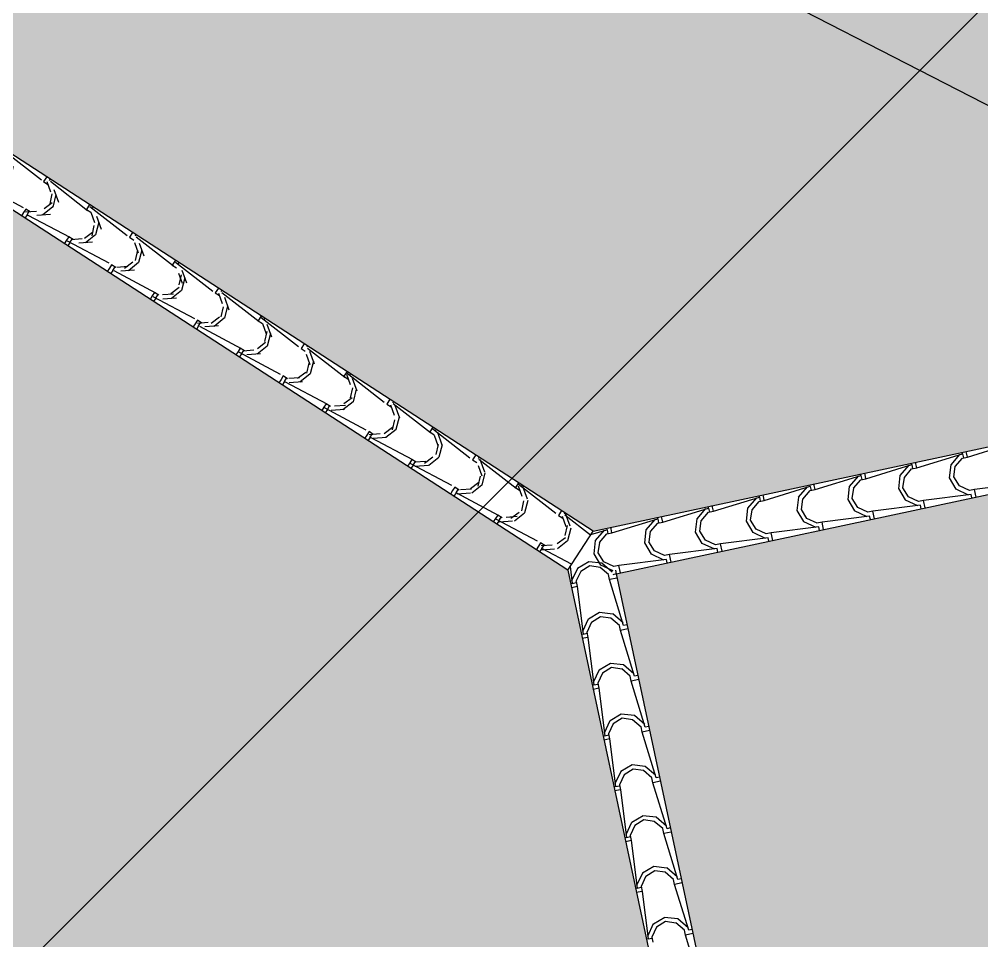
# Model space of a CAD drawing. Header units: millimetres. Extents: x 648844 to 649530, y 1246379 to 1246752.
# Drawn here: x 649071.558 to 649074.655, y 1246532.163 to 1246535.128 of the extents above; entities that cross this region are included whole.
import ezdxf

# ---------------------------------------------------------------- set-up
doc = ezdxf.new("R2010")
doc.units = ezdxf.units.MM
doc.header["$LTSCALE"] = 20
doc.header["$MEASUREMENT"] = 0
doc.layers.get('0').update_dxf_attribs({"linetype": 'CONTINUOUS'})
for name, color, linetype in [('acera', 8, 'CONTINUOUS'), ('CONT-MNR2', 9, 'CONTINUOUS'), ('TECHO', 30, 'CONTINUOUS')]:
    doc.layers.add(name, color=color, linetype=linetype)

# ---------------------------------------------------------------- blocks, each defined once
blk = doc.blocks.new('*U3741')
at = {"layer": 'CONT-MNR2', "elevation": 36, "flags": 128}
blk.add_lwpolyline([(646392.4855413722, 1246784.350317302), (646390.3784718635, 1246785.436631527), (646388.3450061505, 1246786.483386612), (646386.447155964, 1246787.458744965), (646384.746933035, 1246788.330868997), (646383.3063490943, 1246789.067921116), (646382.1874158726, 1246789.638063733), (646381.4521451013, 1246790.009459257), (646381.1625485109, 1246790.150270097), (646380.9567972773, 1246790.200960272), (646380.769670043, 1246790.222222081), (646380.5550226645, 1246790.241431963), (646380.2870414704, 1246790.255120489), (646379.9761708743, 1246790.265866037), (646379.6306538583, 1246790.310116758), (646379.295369419, 1246790.386241443), (646378.5240456621, 1246790.569135576), (646377.3984075037, 1246790.845443798), (646376.0001798607, 1246791.201810748), (646374.41108765, 1246791.624881065)], dxfattribs=at)
blk = doc.blocks.new('TEJA45')
at = {"layer": 'TECHO'}
for p, q in [((-3.618164910221822, 0.8119195882518788), (-3.518912458876123, 0.9300770978834194)), ((-3.518865109162199, 0.9300667888338054), (-3.522432168753198, 0.933633848424801)), ((-3.518865109162228, 0.9300667888337877), (-3.509412505711325, 0.9206141853828846)), ((-3.511775656573924, 0.9182510345201713), (-3.499959902260294, 0.9300667888337983)), ((-3.306169896513282, 0.9536920293157962), (-3.424327406144826, 0.8544395779700977)), ((-3.530861399734214, 0.8802904329595833), (-3.524953476243887, 0.9240087892122979)), ((-3.516489708325459, 0.8829947965161828), (-3.511763441063081, 0.918442005792933)), ((-3.511776022456154, 0.8425981969055734), (-3.530681245673541, 0.8804085627928195)), ((-3.502139469723382, 0.8522564720081682), (-3.516318383446141, 0.8829775089103755)), ((-3.473990418695976, 0.8237293961773489), (-3.511800784583222, 0.8426346193947367)), ((-3.471447450350816, 0.8380651689696457), (-3.502168487253023, 0.8522440826924047)), ((-3.436022991562787, 0.8426460836249312), (-3.471470200839534, 0.8379198163625574)), ((-3.424339074653325, 0.8544459612266415), (-3.436154828966956, 0.8426302069130145)), ((-3.406913548124315, 0.8370204346977168), (-3.42433907465319, 0.8544459612265918)), ((-3.736322630694765, 0.693762117648653), (-3.637070179349067, 0.8119196272801936)), ((-3.649019975290479, 0.7621320565275838), (-3.643112051800152, 0.8058504127802983)), ((-3.637022652298469, 0.8119092456975316), (-3.640589711889469, 0.8154763052885272)), ((-3.637022652298498, 0.8119092456975174), (-3.627570048847595, 0.8024566422466144)), ((-3.627570048847574, 0.8213618491484418), (-3.631137108438566, 0.8249289087394338)), ((-3.629933199710202, 0.8000934913838975), (-3.618117445396571, 0.8119092456975245)), ((-3.61811744539667, 0.8119092456975316), (-3.627570048847574, 0.8213618491484347)), ((-3.424327367116383, 0.8355343088429557), (-3.542484876747928, 0.7362818574972572)), ((-3.430350086447064, 0.8294995576763391), (-3.474068442699782, 0.8235916341860161)), ((-3.416366151575211, 0.8275678312468173), (-3.424339074653183, 0.8355407543247892)), ((-3.634647158939579, 0.7648383154281468), (-3.629920891677202, 0.800285524704897)), ((-3.629933552334919, 0.7244404656576862), (-3.648838775552306, 0.7622508315449323)), ((-3.620295878494325, 0.7341000088174248), (-3.634474792217084, 0.764821045719632)), ((-3.542484837719485, 0.7173765883701151), (-3.660642347351029, 0.6181241370244166)), ((-3.592148149943888, 0.705571866298591), (-3.629958515831134, 0.7244770895159789)), ((-3.589603913543165, 0.719908760199516), (-3.620324950445372, 0.734087673922275)), ((-3.554179472650858, 0.7244886330107718), (-3.589626681927605, 0.719762365748398)), ((-3.542496617789602, 0.7362884180903713), (-3.554312372103233, 0.7244726637767442)), ((-3.525071091260585, 0.7188628915614501), (-3.54249661778946, 0.7362884180903251)), ((-3.534523694711481, 0.7094102881105471), (-3.542496617789453, 0.7173832111885154)), ((-3.854480351167602, 0.5756046470455338), (-3.755227899821904, 0.6937621566770744)), ((-3.767178550847227, 0.6439736800919889), (-3.7612706273569, 0.6876920363447034)), ((-3.75518019543474, 0.6937517025612614), (-3.758747255025732, 0.697318762152257)), ((-3.755180195434768, 0.6937517025612472), (-3.745727591983865, 0.6842990991103441)), ((-3.752804609553827, 0.6466818343392049), (-3.74807834229145, 0.682129043615955)), ((-3.745727591983844, 0.703204306012168), (-3.749294651574829, 0.7067713656031565)), ((-3.748090742846479, 0.6819359482476237), (-3.736274988532848, 0.6937517025612507)), ((-3.736274988532941, 0.6937517025612578), (-3.745727591983844, 0.7032043060121609)), ((-3.548508462881806, 0.7113409821196583), (-3.592226819134524, 0.7054330586293354)), ((-3.748091082213669, 0.6062827344097776), (-3.766996305431057, 0.6440931002970238)), ((-3.738452287264877, 0.6159435456258606), (-3.752631200987636, 0.6466645825280679)), ((-3.863885135120121, 0.5850467628758977), (-3.867452194711113, 0.5886138224668898)), ((-3.66064230832248, 0.5992188678973811), (-3.778799817954024, 0.4999664165516826)), ((-3.710305881191765, 0.5874143364198297), (-3.748116247079011, 0.6063195596372175)), ((-3.707760376733852, 0.601752351428626), (-3.738481413636059, 0.6159312651513851)), ((-3.666666839313869, 0.59318240656334), (-3.710385195566587, 0.587274483073017)), ((-3.672335953740742, 0.6063311823963673), (-3.707783163017488, 0.6016049151339935)), ((-3.66065416092588, 0.618130874954101), (-3.67246991523951, 0.606315120640474)), ((-3.643228634396856, 0.6007053484251763), (-3.660654160925731, 0.6181308749540513)), ((-3.652681237847752, 0.5912527449742733), (-3.660654160925723, 0.5992256680522452)), ((-3.972638071640318, 0.4574471764425745), (-3.87338562029462, 0.5756046860741151)), ((-3.885337126403741, 0.5258153036581881), (-3.879429202913414, 0.5695336599109027)), ((-3.873337738571017, 0.5755941594249876), (-3.876904798162009, 0.5791612190159832)), ((-3.873337738571045, 0.5755941594249734), (-3.863885135120142, 0.5661415559740703)), ((-3.870962060168189, 0.5285253532493641), (-3.866235792905812, 0.5639725625261143)), ((-3.866248285982756, 0.5637784051113499), (-3.854432531669126, 0.5755941594249769)), ((-3.854432531669218, 0.5755941594249876), (-3.863885135120121, 0.5850467628758906)), ((-3.856608696035053, 0.497787082433458), (-3.870787609757812, 0.5285081193356653)), ((-3.86624861209242, 0.4881250031618727), (-3.885153835309808, 0.5259353690491189)), ((-3.825916839926194, 0.4835959426584964), (-3.856637876828401, 0.4977748563812554)), ((-3.778811704062157, 0.4999733318178308), (-3.790627458375788, 0.4881575775042037)), ((-3.761386177533133, 0.4825478052889061), (-3.778811704062008, 0.499973331817781)), ((-3.982042678256384, 0.4668892197396239), (-3.985609737847369, 0.4704562793306124)), ((-3.972590074805481, 0.4574366162887173), (-3.982042678256384, 0.4668892197396204)), ((-3.778799778925574, 0.481061147424537), (-3.896957288557118, 0.3818086960788385)), ((-3.828463612439649, 0.4692568065410647), (-3.866273978326895, 0.4881620297584526)), ((-3.784825215748612, 0.4750238310066557), (-3.82854357200133, 0.4691159075163327)), ((-3.790492434829723, 0.4881737317820871), (-3.825939644106469, 0.4834474645197133)), ((-3.770838780984036, 0.4730952018380066), (-3.778811704062001, 0.4810681249159714)), ((-4.090795792113177, 0.3392897058394375), (-3.991543340767478, 0.4574472154709781)), ((-4.00349570195975, 0.4076569272280004), (-3.997587778469423, 0.451375283480715)), ((-3.99149528170728, 0.4574366162887209), (-3.995062341298265, 0.4610036758797094)), ((-3.991495281707316, 0.4574366162886996), (-3.982042678256413, 0.4479840128377965)), ((-3.98911951078243, 0.4103688721604328), (-3.984393243520053, 0.445816081437183)), ((-3.984405829119034, 0.4456208619750761), (-3.972590074805403, 0.4574366162887031)), ((-3.984406141971199, 0.3699672719140104), (-4.003311365188587, 0.4077776378012565)), ((-3.974765104806004, 0.379630619242711), (-3.988944018528763, 0.4103516561449183)), ((-3.944073303117726, 0.3654395338879866), (-3.974794340019933, 0.3796184476107456)), ((-3.896969247198435, 0.3818157886815605), (-3.908785001512065, 0.3700000343679335)), ((-3.879543720669396, 0.3643902621526323), (-3.896969247198271, 0.3818157886815072)), ((-4.109652824843558, 0.3392790731524506), (-4.11321988443455, 0.3428461327434462)), ((-4.100200221392662, 0.3487316766033537), (-4.103767280983654, 0.3522987361943422)), ((-4.090747617941759, 0.3392790731524435), (-4.100200221392662, 0.3487316766033466)), ((-3.896957249528676, 0.3629034269516929), (-4.01511475916022, 0.2636509756059944)), ((-3.946621343687589, 0.3510992766623282), (-3.984431709574835, 0.3700044998797161)), ((-3.902983592182473, 0.3568652554500957), (-3.946701948435191, 0.3509573319597727)), ((-3.908648915917794, 0.3700162811679313), (-3.944096125194541, 0.3652900139055575)), ((-3.888996324120292, 0.3549376587017328), (-3.896969247198264, 0.3629105817797047)), ((-4.208953512586021, 0.2211322352363077), (-4.109701061240322, 0.3392897448678482)), ((-4.121654277516505, 0.2894985507923984), (-4.115746354026179, 0.333216907045113)), ((-4.109652824843586, 0.3392790731524329), (-4.100200221392683, 0.3298264697015298)), ((-4.107276961396558, 0.2922123910723933), (-4.10255069413418, 0.3276596003491434)), ((-4.102563372255311, 0.3274633188388023), (-4.09074761794168, 0.3392790731524293)), ((-4.10256367184995, 0.2518095406661018), (-4.121468895067338, 0.289619906553348)), ((-4.092921513576556, 0.2614741560511469), (-4.107100427299315, 0.2921951929533542)), ((-4.064779074935451, 0.2329417467835526), (-4.102589440822697, 0.2518469700009405)), ((-4.062229766308398, 0.247283125117093), (-4.092950803210606, 0.2614620388398521)), ((-4.026805397007671, 0.2518588305535268), (-4.062252606284417, 0.247132563291153)), ((-4.015126790334712, 0.2636582455452903), (-4.026942544648342, 0.2518424912316632)), ((-3.997701263805673, 0.246232719016362), (-4.015126790334548, 0.263658245545237)), ((-4.327111233058744, 0.1029747646333448), (-4.227858781713046, 0.2211322742648854)), ((-4.227810367979828, 0.2211215300161697), (-4.231377427570827, 0.2246885896071689)), ((-4.227810367979856, 0.2211215300161555), (-4.218357764528953, 0.2116689265652525)), ((-4.218357764528932, 0.2305741334670763), (-4.221924824119924, 0.2341411930580684)), ((-4.220720915391588, 0.2093057757025285), (-4.208905161077958, 0.2211215300161555)), ((-4.208905161078029, 0.2211215300161768), (-4.218357764528932, 0.2305741334670799)), ((-4.015114720131734, 0.2447457064788843), (-4.133272229763278, 0.1454932551331858)), ((-4.021141968616334, 0.2387066798935287), (-4.064860324869052, 0.2327987564032057)), ((-4.007153867256569, 0.2367801155654625), (-4.015126790334541, 0.2447530386434345)), ((-4.239812853073012, 0.1713401743586012), (-4.233904929582685, 0.2150585306113157)), ((-4.22543441201104, 0.1740559099816537), (-4.220708144748663, 0.2095031192584038)), ((-4.220721201728708, 0.1336518094182217), (-4.239626424946096, 0.1714621753054679)), ((-4.211077922346732, 0.1433176928587514), (-4.225256836069491, 0.1740387297609587)), ((-4.13327219073485, 0.1265879860060402), (-4.251429700366394, 0.02733553466034166)), ((-4.182936806183349, 0.1147842169048019), (-4.220747172070595, 0.1336894401221898)), ((-4.180386229499931, 0.1291267163465832), (-4.211107266402138, 0.1433056300693423)), ((-4.144961878098442, 0.1337013799390085), (-4.180409087375189, 0.1289751126766348)), ((-4.133284333470989, 0.14550070240902), (-4.14510008778462, 0.133684948095393)), ((-4.115858806941944, 0.1280751758800847), (-4.133284333470819, 0.1455007024089596)), ((-4.12531141039284, 0.1186225724291852), (-4.133284333470812, 0.1265954955071535)), ((-4.381066017177957, 0.06124925080029442), (-4.346016502185769, 0.1029748036619225)), ((-4.35797142862927, 0.05318179792661226), (-4.352063505138943, 0.09690015417932685)), ((-4.345967911116098, 0.1029639868798995), (-4.349534970707083, 0.106531046470888)), ((-4.345967911116134, 0.1029639868798853), (-4.336515307665231, 0.09351138342898224)), ((-4.336515307665202, 0.1124165903308096), (-4.340082367256187, 0.1159836499217981)), ((-4.338878458527866, 0.0911482325662547), (-4.327062704214235, 0.1029639868798817)), ((-4.327062704214299, 0.1029639868798995), (-4.336515307665202, 0.1124165903308025)), ((-4.139300345048383, 0.1205481043372068), (-4.183018701301101, 0.1146401808468838)), ((-4.381066017177965, 0.07500000000003837), (-4.381066017177972, -0.07499999999996376)), ((-4.343591862625289, 0.05589942889270816), (-4.338865595362911, 0.09134663816945832)), ((-4.338878731607451, 0.01549407817028481), (-4.357783954824839, 0.05330444405753099)), ((-4.329234331117675, 0.02516122966800793), (-4.343413244840434, 0.05588226657021522)), ((-4.30109453743124, -0.003373312973963039), (-4.338904903318486, 0.01553191024342482)), ((-4.30109453743124, 0.003373312974005671), (-4.338904903318486, -0.01553191024338219)), ((-4.298542692691456, 0.01097030757607342), (-4.329263729593663, 0.02514922129883246)), ((-4.257458721482493, -0.002389528778763861), (-4.301177077735211, 0.003518394711559125)), ((-4.257458721483125, 0.002389528780526007), (-4.301177077735844, -0.003518394709796979)), ((-4.263118359186514, 0.01554392932484205), (-4.29856556846326, 0.01081766206246826)), ((-4.251441876607267, 0.02734315927274977), (-4.263257630920897, 0.01552740495912275)), ((-4.234016350078214, 0.009917632743814409), (-4.251441876607089, 0.02734315927269293)), ((-4.243468953529117, 0.0004650292929184729), (-4.251441876607082, 0.008437952370883295)), ((-4.338878731607565, -0.01549407817016046), (-4.357783954824953, -0.05330444405740664)), ((-4.329234331119117, -0.0251612296676953), (-4.343413244841877, -0.05588226656990258)), ((-4.298542692692415, -0.01097030757503248), (-4.329263729594622, -0.02514922129779151)), ((-4.26311835918694, -0.01554392932355597), (-4.298565568463687, -0.01081766206118218)), ((-4.251441876607259, -0.0273431592726503), (-4.26325763092089, -0.01552740495902327)), ((-4.243468953529124, -0.0004650292928261024), (-4.251441876607103, -0.008437952370801582)), ((-4.234016350078228, -0.009917632743729143), (-4.251441876607103, -0.02734315927260411)), ((-4.133272190734765, -0.1265879860058945), (-4.251429700366309, -0.027335534660196)), ((-4.381066017177957, -0.06124925080087706), (-4.346016502186039, -0.102974803662196)), ((-4.35797142863111, -0.05318179792779887), (-4.352063505140784, -0.09690015418051345)), ((-4.343591862623768, -0.05589942889180222), (-4.338865595361391, -0.09134663816855237)), ((-4.338878458527873, -0.09114823256618365), (-4.327062704214242, -0.1029639868798107)), ((-4.345967911116119, -0.1029639868798178), (-4.349534970707111, -0.1065310464708098)), ((-4.345967911116119, -0.1029639868798107), (-4.336515307665216, -0.09351138342890764)), ((-4.336515307665216, -0.1124165903307208), (-4.340082367256201, -0.1159836499217093)), ((-4.327062704214313, -0.1029639868798071), (-4.336515307665216, -0.1124165903307102)), ((-4.327111233059028, -0.1029747646336112), (-4.22785878171333, -0.2211322742651518)), ((-4.182936806183335, -0.1147842169047451), (-4.220747172070581, -0.1336894401221329)), ((-4.139300345048618, -0.1205481043353416), (-4.183018701301336, -0.1146401808450186)), ((-4.125311410392847, -0.1186225724290999), (-4.133284333470819, -0.1265954955070754)), ((-4.220721201728821, -0.133651809418069), (-4.239626424946209, -0.1714621753053152)), ((-4.211077922348551, -0.1433176928592701), (-4.22525683607131, -0.1740387297614774)), ((-4.18038622950089, -0.1291267163455458), (-4.211107266403097, -0.1433056300683049)), ((-4.144961878097952, -0.1337013799378433), (-4.180409087374699, -0.1289751126754695)), ((-4.133284333470982, -0.1455007024089205), (-4.145100087784613, -0.1336849480952935)), ((-4.115858806941951, -0.1280751758799994), (-4.133284333470826, -0.1455007024088779)), ((-4.015114720131677, -0.2447457064787315), (-4.133272229763222, -0.145493255133033)), ((-4.239812853075087, -0.1713401743580043), (-4.23390492958476, -0.2150585306107189)), ((-4.225434412009413, -0.1740559099816323), (-4.220708144747036, -0.2095031192583825)), ((-4.227810367979849, -0.2211215300160809), (-4.218357764528946, -0.2116689265651779)), ((-4.220720915391595, -0.2093057757024575), (-4.208905161077965, -0.2211215300160845)), ((-4.227810367979835, -0.2211215300160916), (-4.231377427570827, -0.22468858960708)), ((-4.218357764528939, -0.2305741334669946), (-4.221924824119924, -0.2341411930579831)), ((-4.208905161078043, -0.2211215300160916), (-4.218357764528946, -0.2305741334669946)), ((-4.208953512586156, -0.2211322352367517), (-4.109701061240457, -0.3392897448682923)), ((-4.064779074935444, -0.2329417467835064), (-4.10258944082269, -0.2518469700008943)), ((-4.062229766308533, -0.2472831251156791), (-4.092950803210741, -0.2614620388384381)), ((-4.021141968615652, -0.2387066798917949), (-4.06486032486837, -0.232798756401472)), ((-4.026805397007173, -0.2518588305523757), (-4.06225260628392, -0.2471325632900019)), ((-4.007153867256584, -0.2367801155653737), (-4.015126790334556, -0.2447530386433456)), ((-3.997701263805688, -0.2462327190162696), (-4.015126790334563, -0.2636582455451446)), ((-4.102563671850049, -0.2518095406659526), (-4.121468895067437, -0.2896199065531988)), ((-4.092921513577991, -0.2614741560508413), (-4.10710042730075, -0.2921951929530486)), ((-4.015126790334705, -0.2636582455451908), (-4.026942544648335, -0.2518424912315638)), ((-3.896957249528668, -0.3629034269514939), (-4.015114759160213, -0.2636509756057954)), ((-4.121654277518559, -0.2894985507918193), (-4.115746354028232, -0.3332169070445339)), ((-4.107276961395293, -0.2922123910696612), (-4.102550694132916, -0.3276596003464114)), ((-4.109652824843572, -0.3392790731523618), (-4.113219884434571, -0.3428461327433574)), ((-4.109652824843586, -0.3392790731523547), (-4.100200221392683, -0.3298264697014517)), ((-4.102563372255318, -0.3274633188387313), (-4.090747617941688, -0.3392790731523583)), ((-4.090747617941773, -0.3392790731523512), (-4.100200221392676, -0.3487316766032542)), ((-4.09079579211361, -0.3392897058395334), (-3.991543340767912, -0.457447215471074)), ((-4.100200221392676, -0.3487316766032613), (-4.103767280983661, -0.3522987361942498)), ((-3.984406141971292, -0.3699672719138363), (-4.003311365188679, -0.4077776378010824)), ((-3.946621343687561, -0.3510992766622749), (-3.984431709574807, -0.3700044998796628)), ((-3.94407330311784, -0.3654395338865797), (-3.974794340020047, -0.3796184476093387)), ((-3.902983592182693, -0.3568652554482519), (-3.946701948435411, -0.3509573319579289)), ((-3.908648915918178, -0.3700162811666665), (-3.944096125194925, -0.3652900139042927)), ((-3.896969247198427, -0.381815788681461), (-3.908785001512058, -0.370000034367834)), ((-3.888996324120313, -0.354937658701644), (-3.896969247198278, -0.3629105817796088)), ((-3.87954372066941, -0.3643902621525434), (-3.896969247198278, -0.3818157886814149)), ((-3.974765104807034, -0.3796306192415919), (-3.988944018529793, -0.4103516561437992)), ((-3.778799778925574, -0.4810611474243274), (-3.896957288557118, -0.3818086960786289)), ((-4.003495701961803, -0.4076569272274284), (-3.997587778471477, -0.451375283480143)), ((-3.989119510780938, -0.4103688721594914), (-3.984393243518561, -0.4458160814362415)), ((-3.991495281707294, -0.457436616288625), (-3.995062341298279, -0.4610036758796134)), ((-3.991495281707302, -0.457436616288625), (-3.982042678256398, -0.4479840128377219)), ((-3.984405829119041, -0.4456208619750051), (-3.97259007480541, -0.4574366162886321)), ((-3.972590074805495, -0.457436616288625), (-3.982042678256398, -0.466889219739528)), ((-3.972638071640603, -0.4574471764428409), (-3.873385620294904, -0.5756046860743815)), ((-3.982042678256391, -0.4668892197395316), (-3.985609737847383, -0.47045627933052)), ((-3.866248612092527, -0.4881250031617235), (-3.885153835309914, -0.5259353690489696)), ((-3.828463612439656, -0.4692568065410221), (-3.866273978326902, -0.4881620297584099)), ((-3.825916839927132, -0.4835959426574767), (-3.856637876829339, -0.4977748563802358)), ((-3.784825215747915, -0.4750238310049539), (-3.828543572000633, -0.4691159075146309)), ((-3.790492434830099, -0.4881737317808401), (-3.825939644106846, -0.4834474645184663)), ((-3.77881170406215, -0.4999733318177313), (-3.790627458375781, -0.4881575775041043)), ((-3.770838780984029, -0.4730952018379142), (-3.778811704062008, -0.4810681249158897)), ((-3.761386177533133, -0.4825478052888172), (-3.778811704062015, -0.4999733318176993)), ((-3.885337126405283, -0.5258153036612399), (-3.879429202914956, -0.5695336599139544)), ((-3.856608696036851, -0.4977870824339909), (-3.87078760975961, -0.5285081193361982)), ((-3.660642308322466, -0.5992188678971608), (-3.77879981795401, -0.4999664165514623)), ((-3.870962060166704, -0.5285253532484191), (-3.866235792904327, -0.5639725625251693)), ((-3.873337738571024, -0.5755941594249059), (-3.876904798162016, -0.5791612190158979)), ((-3.873337738571038, -0.5755941594248988), (-3.863885135120135, -0.5661415559739957)), ((-3.863885135120128, -0.585046762875816), (-3.86745219471112, -0.5886138224668045)), ((-3.866248285982763, -0.5637784051112789), (-3.854432531669133, -0.5755941594249059)), ((-3.854432531669225, -0.575594159424913), (-3.863885135120128, -0.585046762875816)), ((-3.854480351167879, -0.5756046470457967), (-3.755227899822181, -0.6937621566773373)), ((-3.710305881191751, -0.5874143364197764), (-3.748116247078997, -0.6063195596371642)), ((-3.666666839314047, -0.5931824065615281), (-3.710385195566765, -0.5872744830712051)), ((-3.748091082213755, -0.6062827344096036), (-3.766996305431142, -0.6440931002968497)), ((-3.738452287266668, -0.6159435456263971), (-3.752631200989427, -0.6466645825286044)), ((-3.707760376734775, -0.60175235142761), (-3.738481413636983, -0.615931265150369)), ((-3.672335953740216, -0.6063311823952517), (-3.707783163016963, -0.601604915132878)), ((-3.660654160925873, -0.6181308749540015), (-3.672469915239503, -0.6063151206403745)), ((-3.652681237847766, -0.591252744974188), (-3.660654160925738, -0.5992256680521599)), ((-3.64322863439687, -0.6007053484250875), (-3.660654160925738, -0.6181308749539589)), ((-3.542484837719407, -0.7173765883699588), (-3.660642347350951, -0.6181241370242603)), ((-3.76717855084901, -0.643973680093243), (-3.761270627358684, -0.6876920363459575)), ((-3.75280460955247, -0.6466818343373433), (-3.748078342290093, -0.6821290436140934)), ((-3.755180195434754, -0.6937517025611761), (-3.758747255025746, -0.6973187621521681)), ((-3.755180195434768, -0.693751702561169), (-3.745727591983865, -0.684299099110266)), ((-3.745727591983851, -0.7032043060120756), (-3.749294651574843, -0.7067713656030641)), ((-3.748090742846486, -0.6819359482475527), (-3.736274988532855, -0.6937517025611797)), ((-3.736274988532955, -0.693751702561169), (-3.745727591983858, -0.7032043060120721)), ((-3.736322630694985, -0.6937621176489728), (-3.637070179349287, -0.8119196272805134)), ((-3.592148149943888, -0.705571866298552), (-3.629958515831134, -0.7244770895159398)), ((-3.548508462881067, -0.7113409821179886), (-3.592226819133785, -0.7054330586276656)), ((-3.534523694711496, -0.7094102881104618), (-3.54249661778946, -0.7173832111884266)), ((-3.629933552335011, -0.7244404656575156), (-3.648838775552399, -0.7622508315447618)), ((-3.620295878495718, -0.7341000088171477), (-3.634474792218477, -0.7648210457193549)), ((-3.589603913543264, -0.7199087601981269), (-3.620324950445472, -0.7340876739208859)), ((-3.554179472650326, -0.7244886330096598), (-3.589626681927072, -0.719762365747286)), ((-3.542496617789595, -0.7362884180902718), (-3.554312372103226, -0.7244726637766448)), ((-3.525071091260592, -0.7188628915613613), (-3.542496617789467, -0.7362884180902363)), ((-3.424327367116369, -0.8355343088427567), (-3.542484876747913, -0.7362818574970582)), ((-3.649019975292497, -0.7621320565270508), (-3.64311205180217, -0.8058504127797654)), ((-3.634647158938243, -0.764838315426271), (-3.629920891675866, -0.8002855247030212)), ((-3.637022652298491, -0.8119092456974428), (-3.627570048847588, -0.8024566422465398)), ((-3.629933199710209, -0.8000934913838265), (-3.618117445396578, -0.8119092456974535)), ((-3.637022652298477, -0.8119092456974428), (-3.640589711889469, -0.8154763052884348)), ((-3.627570048847581, -0.821361849148353), (-3.631137108438573, -0.8249289087393414)), ((-3.618117445396678, -0.8119092456974499), (-3.627570048847581, -0.821361849148353)), ((-3.618164910222042, -0.8119195882522163), (-3.518912458876343, -0.9300770978837569)), ((-3.473990418696012, -0.8237293961773169), (-3.511800784583258, -0.8426346193947047)), ((-3.430350086447213, -0.8294995576745663), (-3.474068442699931, -0.8235916341842433)), ((-3.416366151575225, -0.827567831246732), (-3.42433907465319, -0.8355407543246969)), ((-3.51177602245626, -0.8425981969054241), (-3.530681245673648, -0.8804085627926703)), ((-3.502139469724781, -0.8522564720078947), (-3.51631838344754, -0.882977508910102)), ((-3.471447450351725, -0.8380651689686403), (-3.502168487253932, -0.8522440826913993)), ((-3.436022991562247, -0.8426460836238334), (-3.471470200838993, -0.8379198163614596)), ((-3.424339074653318, -0.854445961226542), (-3.436154828966949, -0.842630206912915)), ((-3.406913548124322, -0.8370204346976315), (-3.424339074653197, -0.8544459612265065)), ((-3.306169896513211, -0.9536920293156292), (-3.424327406144755, -0.8544395779699308)), ((-3.530861399736224, -0.8802904329590646), (-3.524953476245898, -0.9240087892117792)), ((-3.516489708323888, -0.8829947965161011), (-3.511763441061511, -0.9184420057928513)), ((-3.518865109162221, -0.9300667888337131), (-3.509412505711317, -0.92061418538281)), ((-3.511775656573931, -0.9182510345201003), (-3.499959902260301, -0.9300667888337273)), ((-3.518865109162206, -0.9300667888337131), (-3.522432168753198, -0.9336338484247051)), ((-3.50941250571131, -0.9395193922846232), (-3.512979565302302, -0.9430864518756117)), ((-3.499959902260414, -0.9300667888337202), (-3.509412505711317, -0.9395193922846232)), ((-3.500007189749233, -0.9300770588552822), (-3.400754738403535, -1.048234568486823))]:
    blk.add_line(p, q, dxfattribs=at)

msp = doc.modelspace()

# ---------------------------------------------------------------- hatches: boundary and pattern name
h = msp.add_hatch()
h.set_pattern_fill('ANSI31', color=2, scale=20, style=0)
h.set_pattern_definition([(45, (-526.4316489867633, -3378.367883687839), (-1.767766952966369, 1.767766952966369), [])])
edge = h.paths.add_edge_path()
edge.add_line((649057.8519686605, 1246574.731937029), (649143.484031076, 1246525.395827967))
edge.add_line((649021.4650291716, 1246521.520933308), (649057.8519686605, 1246574.731937029))
edge.add_line((649021.4650291716, 1246521.520933308), (649126.0130467353, 1246470.828113168))
edge.add_line((649143.484031076, 1246525.395827967), (649148.0277335674, 1246486.904175728))
h.paths.add_polyline_path([(649085.8330108997, 1246502.103295551), (649115.3070900415, 1246502.103295551), (649115.3070900415, 1246507.529080002), (649085.8330108997, 1246507.529080002)], flags=24)
at = {"layer": 'acera'}
h = msp.add_hatch(dxfattribs=at)
h.set_pattern_fill('PETRA11', color=254, scale=7, style=0, pattern_type=2)
h.set_pattern_definition([(0, (2687.656187323621, -252.1344165771734), (7, 7), [2.1, -2.45, 0.35, -2.1]), (0, (2690.456187323667, -250.7344165772665), (7, 7), [0.35, -1.75, 1.4, -3.5]), (0, (2691.506187323597, -250.3844165771734), (7, 7), [0.35, -6.649999999999999]), (0, (2688.35618732369, -250.0344165770803), (7, 7), [1.4, -5.600000000000001]), (0, (2687.656187323621, -249.3344165771268), (7, 7), [0.7000000000000001, -6.3]), (0, (2692.556187323644, -248.6344165771734), (7, 7), [0.7000000000000001, -0.35, 0.35, -5.600000000000001]), (0, (2689.756187323597, -248.2844165770803), (7, 7), [1.05, -5.95]), (0, (2688.006187323597, -247.5844165771268), (7, 7), [0.7000000000000001, -6.3]), (0, (2690.806187323644, -246.8844165771734), (7, 7), [0.35, -2.1, 1.05, -3.5]), (0, (2689.406187323621, -246.5344165770803), (7, 7), [0.7000000000000001, -6.3]), (0, (2691.85618732369, -246.18441657722), (7, 7), [0.7000000000000001, -6.3]), (0, (2690.456187323667, -245.8344165771268), (7, 7), [0.7000000000000001, -6.3]), (0, (2693.256187323597, -245.4844165772665), (7, 7), [0.7000000000000001, -6.3]), (90, (2687.306187323644, -252.1344165771734), (-6.999999999999999, 7), [1.4, -0.35, 0.7000000000000001, -2.8, 1.4, -0.35]), (90, (2687.656187323621, -247.5844165771268), (-6.999999999999999, 7), [0.35, -6.649999999999999]), (90, (2688.706187323667, -249.68441657722), (-6.999999999999999, 7), [0.7000000000000001, -1.4, 0.35, -4.55]), (90, (2689.056187323644, -248.6344165771734), (-6.999999999999999, 7), [0.7000000000000001, -1.4, 1.05, -3.850000000000001]), (90, (2690.10618732369, -250.3844165771734), (-6.999999999999999, 7), [0.35, -3.5, 0.7000000000000001, -0.35, 0.7000000000000001, -1.4]), (90, (2690.456187323667, -251.0844165771268), (-6.999999999999999, 7), [0.35, -6.649999999999999]), (90, (2691.156187323621, -248.9844165772665), (-6.999999999999999, 7), [0.35, -0.35, 1.05, -5.25]), (90, (2691.506187323597, -250.0344165770803), (-6.999999999999999, 7), [0.7000000000000001, -2.8, 0.35, -0.35, 0.35, -2.45]), (90, (2692.206187323667, -251.7844165770803), (-6.999999999999999, 7), [1.05, -5.95]), (90, (2692.906187323621, -246.5344165770803), (-6.999999999999999, 7), [0.35, -0.35, 0.35, -5.95]), (90, (2693.256187323597, -248.2844165770803), (-6.999999999999999, 7), [1.05, -5.95]), (90, (2694.131187323597, -248.80941657722), (-6.999999999999999, 7), [0.35, -6.649999999999999]), (45, (2689.756187323597, -252.1344165771734), (7.771561172376096e-16, 7.000000000133173), [0.4949700000000001, -9.4045249368]), (45, (2689.056187323644, -245.4844165772665), (7.771561172376096e-16, 7.000000000133173), [0.4949700000000001, -1.48491, 1.48491, -6.434704936799999]), (45, (2689.756187323597, -246.5344165770803), (7.771561172376096e-16, 7.000000000133173), [0.9899400000000002, -2.4748738, 0.4949700000000001, -5.9397111368]), (45, (2691.156187323621, -246.8844165771734), (7.771561172376096e-16, 7.000000000133173), [0.9899400000000002, -3.464825, 0.4949700000000001, -4.9497599368]), (45, (2688.35618732369, -250.0344165770803), (7.771561172376096e-16, 7.000000000133173), [0.4949700000000001, -9.4045249368]), (45, (2690.10618732369, -250.0344165770803), (7.771561172376096e-16, 7.000000000133173), [1.484924, -8.414570936799999]), (45, (2691.506187323597, -249.3344165771268), (7.771561172376096e-16, 7.000000000133173), [0.4949700000000001, -2.969848, 0.4949700000000001, -5.9397069368]), (45, (2692.556187323644, -248.6344165771734), (7.771561172376096e-16, 7.000000000133173), [0.9899400000000002, -8.9095549368]), (45, (2693.956187323667, -248.6344165771734), (7.771561172376096e-16, 7.000000000133173), [0.9899400000000002, -8.9095549368]), (45, (2693.956187323667, -250.7344165772665), (7.771561172376096e-16, 7.000000000133173), [0.4949700000000001, -9.4045249368]), (45, (2693.256187323597, -247.2344165772665), (7.771561172376096e-16, 7.000000000133173), [0.4949700000000001, -9.4045249368]), (45, (2692.556187323644, -246.18441657722), (7.771561172376096e-16, 7.000000000133173), [0.4949700000000001, -9.4045249368]), (45, (2693.956187323667, -245.4844165772665), (7.771561172376096e-16, 7.000000000133173), [0.4949700000000001, -9.4045249368]), (45, (2687.306187323644, -245.4844165772665), (7.771561172376096e-16, 7.000000000133173), [0.4949700000000001, -9.4045249368]), (45, (2690.806187323644, -248.2844165770803), (7.771561172376096e-16, 7.000000000133173), [0.4949700000000001, -9.4045249368]), (45, (2691.506187323597, -245.4844165772665), (7.771561172376096e-16, 7.000000000133173), [0.4949700000000001, -3.464825, 0.4949700000000001, -5.444729936799999]), (45, (2688.35618732369, -249.3344165771268), (7.771561172376096e-16, 7.000000000133173), [0.9899400000000002, -8.9095549368]), (45, (2688.35618732369, -247.5844165771268), (7.771561172376096e-16, 7.000000000133173), [1.48491, -8.414584936799999]), (135, (2687.656187323621, -249.3344165771268), (-7.000000000133173, 7.771561172376096e-16), [0.74249, -9.1570049368]), (135, (2691.506187323597, -249.68441657722), (-7.000000000133173, 7.771561172376096e-16), [0.4949700000000001, -9.4045249368]), (135, (2693.60618732369, -248.6344165771734), (-7.000000000133173, 7.771561172376096e-16), [0.4949700000000001, -9.4045249368]), (135, (2691.156187323621, -247.2344165772665), (-7.000000000133173, 7.771561172376096e-16), [0.4949700000000001, -9.4045249368]), (135, (2691.506187323597, -246.18441657722), (-7.000000000133173, 7.771561172376096e-16), [0.4949700000000001, -9.4045249368]), (135, (2690.456187323667, -245.8344165771268), (-7.000000000133173, 7.771561172376096e-16), [0.4949700000000001, -9.4045249368]), (135, (2691.85618732369, -246.18441657722), (-7.000000000133173, 7.771561172376096e-16), [0.4949700000000001, -9.4045249368]), (135, (2687.656187323621, -250.3844165771734), (-7.000000000133173, 7.771561172376096e-16), [0.4949700000000001, -9.4045249368]), (135, (2689.056187323644, -247.93441657722), (-7.000000000133173, 7.771561172376096e-16), [0.4949700000000001, -9.4045249368]), (135, (2689.056187323644, -250.0344165770803), (-7.000000000133173, 7.771561172376096e-16), [0.9899400000000002, -8.9095549368]), (135, (2690.456187323667, -250.7344165772665), (-7.000000000133173, 7.771561172376096e-16), [0.9899400000000002, -8.9095549368]), (135, (2693.256187323597, -246.8844165771734), (-7.000000000133173, 7.771561172376096e-16), [0.9899400000000002, -8.9095549368]), (135, (2691.156187323621, -248.6344165771734), (-7.000000000133173, 7.771561172376096e-16), [0.4949700000000001, -9.4045249368]), (135, (2692.206187323667, -250.7344165772665), (-7.000000000133173, 7.771561172376096e-16), [0.9899400000000002, -5.939696000000001, 0.4949700000000001, -2.4748889368]), (135, (2688.006187323597, -247.5844165771268), (-7.000000000133173, 7.771561172376096e-16), [0.9899400000000002, -1.9798989, 0.9899400000000002, -5.9397160368]), (135, (2687.306187323644, -251.43441657722), (-7.000000000133173, 7.771561172376096e-16), [0.9898, -2.4752, 0.9898, -2.4752, 0.4949, -2.4745949368]), (26.56505118, (2689.756187323597, -250.0344165770803), (7.000000000000657, 3.569913253897994e-10), [1.5652, -0.7826, 0.7826, -12.522075839]), (26.56505118, (2690.806187323644, -245.8344165771268), (7.000000000000657, 3.569913253897994e-10), [1.5652, -14.087275839]), (26.56505118, (2690.806187323644, -250.7344165772665), (7.000000000000657, 3.569913253897994e-10), [0.7826, -14.869875839]), (26.56505118, (2687.656187323621, -250.3844165771734), (7.000000000000657, 3.569913253897994e-10), [0.7826, -14.869875839]), (26.56505118, (2689.056187323644, -248.6344165771734), (7.000000000000657, 3.569913253897994e-10), [0.7826, -14.869875839]), (26.56505118, (2687.656187323621, -247.93441657722), (7.000000000000657, 3.569913253897994e-10), [0.7826, -14.869875839]), (63.43494882, (2688.706187323667, -247.2344165772665), (3.569905482336821e-10, 7.000000000000657), [0.7825999999999981, -14.86987583899997]), (63.43494882, (2691.156187323621, -247.2344165772665), (3.569905482336821e-10, 7.000000000000657), [0.7825999999999981, -14.86987583899997]), (63.43494882, (2691.85618732369, -252.1344165771734), (3.569905482336821e-10, 7.000000000000657), [0.7825999999999981, -14.86987583899997]), (63.43494882, (2687.306187323644, -248.2844165770803), (3.569905482336821e-10, 7.000000000000657), [0.7825999999999981, -14.86987583899997]), (63.43494882, (2690.10618732369, -251.7844165770803), (3.569905482336821e-10, 7.000000000000657), [0.7825999999999981, -5.478199999999984, 0.7825999999999981, -8.60907583899997]), (116.56505118, (2689.056187323644, -245.8344165771268), (-3.569913253897994e-10, 7.000000000000657), [0.7826, -14.869875839]), (116.56505118, (2693.256187323597, -247.2344165772665), (-3.569913253897994e-10, 7.000000000000657), [0.7826, -14.869875839]), (116.56505118, (2690.10618732369, -245.8344165771268), (-3.569913253897994e-10, 7.000000000000657), [0.7826, -14.869875839]), (116.56505118, (2687.306187323644, -249.68441657722), (-3.569913253897994e-10, 7.000000000000657), [0.7826, -14.869875839]), (153.43494882, (2692.556187323644, -250.7344165772665), (-7.000000000000657, 3.569928797020339e-10), [0.7826, -14.869875839]), (153.43494882, (2693.956187323667, -248.9844165772665), (-7.000000000000657, 3.569928797020339e-10), [0.7826, -14.869875839]), (153.43494882, (2689.756187323597, -248.2844165770803), (-7.000000000000657, 3.569928797020339e-10), [0.7826, -14.869875839]), (153.43494882, (2690.806187323644, -246.8844165771734), (-7.000000000000657, 3.569928797020339e-10), [0.7826, -14.869875839]), (153.43494882, (2693.256187323597, -245.4844165772665), (-7.000000000000657, 3.569928797020339e-10), [0.7826, -14.869875839]), (153.43494882, (2688.35618732369, -252.1344165771734), (-7.000000000000657, 3.569928797020339e-10), [1.1739, -14.478575839])])
h.paths.add_polyline_path([(649071.2706934181, 1246562.50831056), (649073.4727356432, 1246561.055585474, -0.5135380489675234), (649084.9917468935, 1246559.292864587), (649086.9992737494, 1246561.570875959, 0.4522405344808264)])
h.paths.add_polyline_path([(649084.9969597197, 1246537.901991578, 0.1352606362755049), (649080.3777930737, 1246543.745106497), (649078.6194032145, 1246544.844898028), (649076.8850160287, 1246543.280831721), (649078.607512018, 1246542.304661557, -0.1751426953176096), (649083.3028618462, 1246535.790520601, -0.1023461363383449), (649084.75033062, 1246524.754071045), (649087.1986743911, 1246524.573613609, 0.1171427945514718)])
at = {"layer": 'TECHO'}
h = msp.add_hatch(dxfattribs=at)
h.set_pattern_fill('SPANTILE', color=254, scale=0.2049999999999998, angle=127.3056693047817, style=0, pattern_type=2)
h.set_pattern_definition([(62.01239138809517, (649128.7091928899, 1246519.565211274), (-1.166265407702017, -2.175649403905761), [0.1893117599999998, -4.543480804999994]), (327.042691388095, (649128.7980330787, 1246519.732382865), (0.2835334775801928, 0.06048774331451191), [0.01639999999999999, -0.1885999999999999]), (147.0426913880951, (649128.9789655183, 1246519.634620847), (-0.2835334775801928, -0.06048774331451199), [0.05739999999999996, -0.1475999999999998]), (237.0426913880951, (649128.9308025474, 1246519.66584725), (0.060487743314512, -0.2835334775801926), [0.02049999999999997, -0.1844999999999997]), (57.04269138809526, (649128.80956347, 1246519.720020824), (-0.060487743314512, 0.2835334775801927), [0.02049999999999991, -0.1844999999999992]), (147.0426913880951, (649128.8207157567, 1246519.737221885), (-0.2835334775801928, -0.06048774331451199), [0.01639999999999998, -0.1885999999999998]), (147.0426913880951, (649128.9700436889, 1246519.620859999), (-0.2835334775801928, -0.06048774331451199), [0.04099999999999996, -0.1639999999999998]), (232.0729913880952, (649128.9356415666, 1246519.643164571), (-1.510283638022676, -1.952605608575075), [0.1893117599999993, -4.543480804999979]), (199.738791388095, (649128.9300654234, 1246519.634564041), (4.132025447927939, 1.474386526163186), [0.05412163999999996, -5.358033749999995]), (165.4775913880951, (649128.8791239237, 1246519.616285471), (-0.4555439847049639, 0.05103544694801822), [0.05186130999999988, -0.596405474999998]), (128.6077913880951, (649128.8289195475, 1246519.62929011), (0.2324986065936467, -0.3950561185174495), [0.05186130999999995, -0.596405474999999]), (94.34659138809516, (649128.7965588307, 1246519.669816448), (-0.3402455695235446, 4.373977924415627), [0.05412163999999978, -5.358033749999972]), (167.2675913880952, (649128.8783299939, 1246519.633902357), (2.338208642498461, -0.5387073577712823), [0.04150942499999981, -4.109424259999976]), (126.8177913880951, (649128.8378413774, 1246519.643050959), (-1.446023846216211, 1.914795108972624), [0.04150942499999981, -4.109424259999976]), (94.44809138809512, (649128.812965962, 1246519.676281047), (-0.2703113840290186, 3.351366420984769), [0.04387184499999996, -4.343319624999994]), (199.6372913880951, (649128.9196502607, 1246519.648646188), (3.169904248828811, 1.120906858439628), [0.04387184499999996, -4.343319624999994])])
h.paths.add_polyline_path([(649073.4047619739, 1246533.481173293), (649079.3174722987, 1246534.742564038), (649069.6782762916, 1246540.99212488), (649070.9396670365, 1246535.079414555)])
h = msp.add_hatch(dxfattribs=at)
h.set_pattern_fill('SPANTILE', color=254, scale=0.1644999999999999, angle=217.3056693047817, style=0, pattern_type=2)
h.set_pattern_definition([(152.0123913880951, (649129.0346624685, 1246519.418144762), (1.745825985085356, -0.9358568759364968), [0.1519111439999998, -3.645866304499998]), (57.04269138809526, (649128.9005174597, 1246519.489433597), (-0.04853772573286456, 0.227518327131423), [0.01315999999999995, -0.1513399999999993]), (237.0426913880951, (649128.9789655183, 1246519.634620847), (0.0485377257328646, -0.227518327131423), [0.04605999999999993, -0.1184399999999998]), (327.042691388095, (649128.9539082343, 1246519.595973), (0.227518327131423, 0.04853772573286449), [0.01645, -0.14805]), (147.0426913880951, (649128.9104372442, 1246519.498686033), (-0.2275183271314231, -0.04853772573286447), [0.01644999999999998, -0.1480499999999998]), (237.0426913880951, (649128.8966344415, 1246519.507635063), (0.0485377257328646, -0.227518327131423), [0.01315999999999998, -0.1513399999999997]), (237.0426913880951, (649128.9900077604, 1246519.627461623), (0.0485377257328646, -0.227518327131423), [0.03289999999999994, -0.1315999999999997]), (322.072991388095, (649128.9721097003, 1246519.599856017), (1.566846939563903, -1.211910529047465), [0.1519111439999994, -3.64586630449999]), (289.7387913880951, (649128.9790111014, 1246519.595381502), (-1.183105285628509, 3.315698469190957), [0.04342931599999998, -4.299495374999998]), (255.4775913880951, (649128.9936785392, 1246519.554504055), (-0.04095283425828766, -0.3655462706534955), [0.04161553899999995, -0.4785790274999996]), (218.6077913880951, (649128.9832431091, 1246519.514218105), (0.3170084463225391, 0.1865659550470968), [0.04161553899999995, -0.4785790274999996]), (184.3465913880952, (649128.9507231952, 1246519.488250602), (-3.509850578372541, -0.2730263228615744), [0.04342931599999984, -4.299495374999979]), (257.2675913880951, (649128.9795420617, 1246519.553866974), (0.4322798066018331, 1.876269861907301), [0.03330878249999983, -3.297562393999989]), (216.8177913880951, (649128.9722008669, 1246519.521377329), (-1.536506319151204, -1.160345964402764), [0.03330878249999985, -3.29756239399999]), (184.4480913880951, (649128.9455357483, 1246519.501416324), (-2.689267201229242, -0.2169084032818212), [0.03520448049999998, -3.485249162499998]), (289.637291388095, (649128.9677110364, 1246519.58702397), (-0.8994594059186293, 2.543654872840679), [0.03520448049999998, -3.485249162499998])])
h.paths.add_polyline_path([(649073.3231598755, 1246533.35531187), (649070.8580649385, 1246534.953553133), (649070.9396670365, 1246535.079414555), (649073.4047619739, 1246533.481173293)])
h = msp.add_hatch(dxfattribs=at)
h.set_pattern_fill('SPANTILE', color=254, scale=0.2049999999999998, angle=127.3056693047817, style=0, pattern_type=2)
h.set_pattern_definition([(232.0729913880952, (649108.5971785138, 1246488.544847837), (1.510283638022675, 1.952605608575077), [0.1893117599999997, -4.543480804999993]), (327.042691388095, (649108.4808166274, 1246488.395519905), (0.06048774331451212, -0.2835334775801926), [0.01639999999999999, -0.1885999999999999]), (147.0426913880951, (649108.6439054086, 1246488.270236189), (-0.06048774331451209, 0.2835334775801926), [0.05739999999999996, -0.1475999999999998]), (57.04269138809526, (649108.5957424376, 1246488.301462591), (0.2835334775801928, 0.060487743314512), [0.02049999999999991, -0.1844999999999992]), (237.0426913880951, (649108.4968079336, 1246488.390038287), (-0.2835334775801927, -0.06048774331451204), [0.02049999999999997, -0.1844999999999997]), (147.0426913880951, (649108.4856556469, 1246488.372837226), (-0.06048774331451209, 0.2835334775801926), [0.01639999999999998, -0.1885999999999998]), (147.0426913880951, (649108.6528272378, 1246488.283997038), (-0.06048774331451209, 0.2835334775801926), [0.04099999999999996, -0.1639999999999998]), (62.01239138809522, (649108.6184251156, 1246488.306301611), (1.166265407702016, 2.175649403905761), [0.1893117599999996, -4.543480804999989]), (94.34659138809516, (649108.6240012589, 1246488.314902142), (0.3402455695235426, -4.373977924415627), [0.05412163999999978, -5.358033749999972]), (128.6077913880951, (649108.6198993636, 1246488.368868028), (-0.2324986065936468, 0.3950561185174494), [0.05186130999999994, -0.5964054749999989]), (165.4775913880951, (649108.5875386469, 1246488.409394365), (0.4555439847049641, -0.05103544694801809), [0.05186130999999997, -0.5964054749999994]), (199.738791388095, (649108.5373342707, 1246488.422399004), (-4.132025447927939, -1.474386526163185), [0.05412163999999996, -5.358033749999995]), (126.8177913880951, (649108.6034922322, 1246488.362403429), (1.446023846216212, -1.914795108972624), [0.04150942499999981, -4.109424259999976]), (167.2675913880952, (649108.5786168172, 1246488.395633516), (-2.338208642498462, 0.5387073577712813), [0.0415094249999998, -4.109424259999975]), (199.6372913880951, (649108.5381282003, 1246488.404782119), (-3.16990424882881, -1.12090685843963), [0.04387184499999993, -4.343319624999991]), (94.44809138809512, (649108.6068947245, 1246488.318663652), (0.2703113840290197, -3.351366420984769), [0.04387184499999996, -4.343319624999994])])
h.paths.add_polyline_path([(649073.3231598755, 1246533.35531187), (649074.5845506202, 1246527.442601546), (649064.945354613, 1246533.692162388), (649070.8580649385, 1246534.953553133)])
h = msp.add_hatch(dxfattribs=at)
h.set_pattern_fill('SPANTILE', color=254, scale=0.2049999999999998, angle=397.3056693047818, style=0, pattern_type=2)
h.set_pattern_definition([(332.0123913880951, (649128.9095559454, 1246519.904393476), (-2.175649403905762, 1.166265407702017), [0.1893117599999998, -4.543480804999995]), (237.0426913880951, (649129.0767275363, 1246519.815553287), (0.06048774331451197, -0.2835334775801928), [0.01639999999999996, -0.1885999999999997]), (57.04269138809526, (649128.9789655183, 1246519.634620847), (-0.06048774331451197, 0.2835334775801926), [0.05739999999999981, -0.1475999999999992]), (147.0426913880951, (649129.0101919208, 1246519.682783818), (-0.2835334775801928, -0.06048774331451194), [0.02049999999999998, -0.1844999999999998]), (327.042691388095, (649129.0643654951, 1246519.804022895), (0.2835334775801928, 0.06048774331451191), [0.02049999999999999, -0.1844999999999999]), (57.04269138809526, (649129.0815665561, 1246519.792870608), (-0.06048774331451197, 0.2835334775801926), [0.0163999999999999, -0.1885999999999992]), (57.04269138809526, (649128.9652046697, 1246519.643542676), (-0.06048774331451197, 0.2835334775801926), [0.04099999999999981, -0.1639999999999993]), (142.0729913880951, (649128.9875092428, 1246519.677944798), (-1.952605608575076, 1.510283638022677), [0.1893117599999999, -4.543480804999997]), (109.7387913880951, (649128.9789087122, 1246519.683520942), (1.474386526163187, -4.132025447927937), [0.05412163999999983, -5.358033749999978]), (75.47759138809523, (649128.960630143, 1246519.734462441), (0.05103544694801825, 0.4555439847049638), [0.05186130999999983, -0.5964054749999972]), (38.60779138809525, (649128.973634782, 1246519.784666817), (-0.3950561185174496, -0.2324986065936464), [0.05186130999999988, -0.596405474999998]), (4.34659138809516, (649129.0141611188, 1246519.817027534), (4.373977924415628, 0.3402455695235421), [0.05412163999999977, -5.358033749999971]), (77.26759138809521, (649128.9782470291, 1246519.735256372), (-0.5387073577712823, -2.33820864249846), [0.04150942499999993, -4.109424259999991]), (36.81779138809522, (649128.9873956309, 1246519.775744988), (1.914795108972625, 1.44602384621621), [0.04150942499999995, -4.109424259999995]), (4.448091388094976, (649129.0206257186, 1246519.800620402), (3.351366420984769, 0.2703113840290175), [0.04387184499999994, -4.343319624999991]), (109.637291388095, (649128.9929908601, 1246519.693936105), (1.120906858439629, -3.169904248828811), [0.04387184499999996, -4.343319624999994])])
h.paths.add_polyline_path([(649074.7312494826, 1246527.473897614), (649073.4790251439, 1246533.343640838), (649079.3487683674, 1246534.595865176)])

# ---------------------------------------------------------------- linework, layer by layer
at = {"layer": 'TECHO', "color": 254}
for p, q in [((649073.4047619739, 1246533.481173293), (649070.9396670365, 1246535.079414555)), ((649073.3231598755, 1246533.35531187), (649070.8580649385, 1246534.953553133)), ((649073.4047619739, 1246533.481173293), (649079.3174722987, 1246534.742564038)), ((649073.4790251439, 1246533.343640838), (649079.3487683674, 1246534.595865176)), ((649073.3231598755, 1246533.35531187), (649074.5845506202, 1246527.442601546)), ((649073.4790251439, 1246533.343640838), (649074.7312494826, 1246527.473897614))]:
    msp.add_line(p, q, dxfattribs=at)

# ---------------------------------------------------------------- block references
at = {"color": 254, "xscale": -1, "rotation": 147.0426913805477}
msp.add_blockref('TEJA45', (649077.0400089249, 1246531.034881395), dxfattribs=at)
at = {"layer": 'CONT-MNR2'}
msp.add_blockref('*U3741', (2687.306187323644, -252.1344165771734), dxfattribs=at)

doc.saveas('drawing.dxf')
